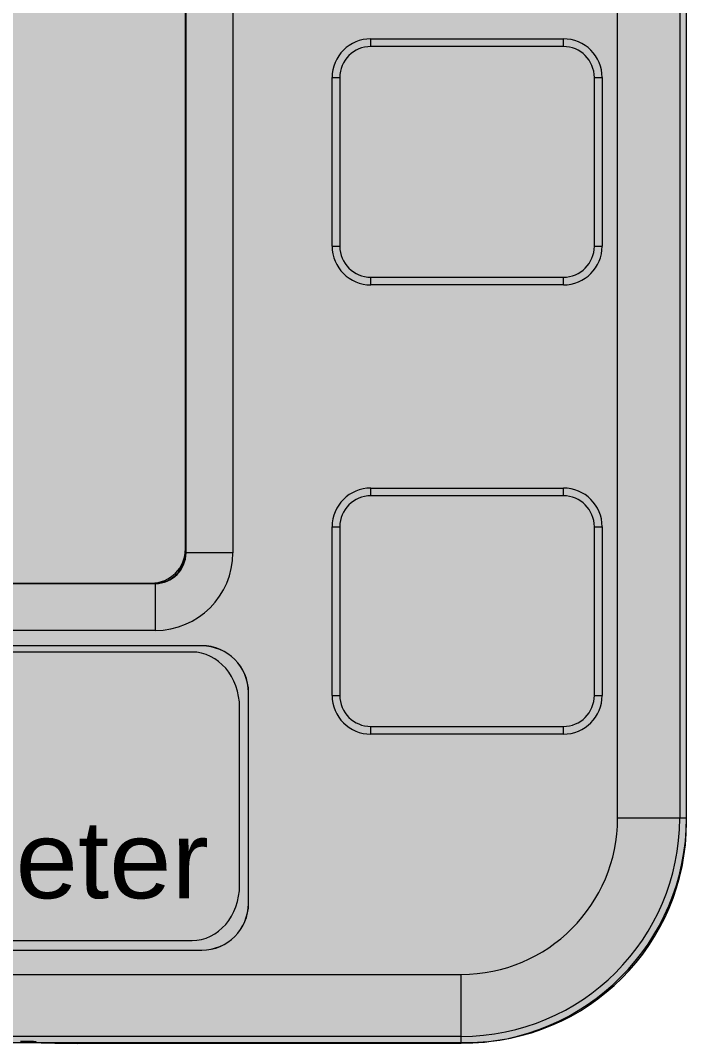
# Model space of a CAD drawing. Header units: inches. Extents: x -97 to 88, y -139 to 132.
# Drawn here: x 62.48 to 83.93, y -43.88 to -10.91 of the extents above; entities that cross this region are included whole.
import ezdxf

# ---------------------------------------------------------------- set-up
doc = ezdxf.new("R2010")
doc.units = ezdxf.units.IN
doc.header["$MEASUREMENT"] = 0
doc.layers.add('svg4583', color=7, linetype='Continuous')

# ---------------------------------------------------------------- blocks, each defined once
blk = doc.blocks.new('block 9')
at = {"layer": 'svg4583', "color": 7, "true_color": 0xffffff, "char_height": 2.49767, "attachment_point": 7}
for s, insert in [('\\fArial|b0|i0|c0|p34;\\W1.03568;T400', (46.859, -35.432)), ('\\fArial|b0|i0|c0|p34;\\W1.03568;Thermometer', (46.859, -39.232))]:
    blk.add_mtext(s, dxfattribs=dict(at, insert=insert))
blk = doc.blocks.new('block 8')
at = {"layer": 'svg4583', "color": 7, "lineweight": 5, "true_color": 0xffffff}
blk.add_open_spline([(-2.734, -31.261), (-2.734, -31.261), (68.004, -31.261), (68.004, -31.261), (68.85, -31.261), (69.535, -32.062), (69.535, -33.05), (69.535, -33.05), (69.535, -38.772), (69.535, -38.772), (69.535, -39.76), (68.85, -40.561), (68.004, -40.561), (68.004, -40.561), (-2.734, -40.561), (-2.734, -40.561), (-3.579, -40.561), (-4.265, -39.76), (-4.265, -38.772), (-4.265, -38.772), (-4.265, -33.05), (-4.265, -33.05), (-4.265, -32.062), (-3.579, -31.261), (-2.734, -31.261)], degree=3, knots=[0, 0, 0, 0, 1, 1, 1, 2, 2, 2, 3, 3, 3, 4, 4, 4, 5, 5, 5, 6, 6, 6, 7, 7, 7, 8, 8, 8, 8], dxfattribs=at)
at = {"layer": 'svg4583'}
blk.add_blockref('block 9', (0, 0), dxfattribs=at)
blk = doc.blocks.new('block 13')
at = {"layer": 'svg4583', "color": 7, "lineweight": 15, "true_color": 0xffffff}
blk.add_open_spline([(62.921, -43.828), (62.925, -43.83), (62.93, -43.831), (62.933, -43.832), (62.943, -43.835), (62.949, -43.836), (62.955, -43.837), (62.965, -43.839), (62.974, -43.84), (62.983, -43.841), (63.003, -43.843), (63.021, -43.845), (63.044, -43.846), (63.08, -43.848), (63.125, -43.85), (63.18, -43.852), (63.239, -43.854), (63.309, -43.856), (63.389, -43.858), (63.466, -43.859), (63.554, -43.861), (63.649, -43.862), (63.743, -43.863), (63.845, -43.864), (63.953, -43.865), (64.061, -43.866), (64.174, -43.867), (64.29, -43.868), (64.406, -43.868), (64.525, -43.869), (64.645, -43.869), (64.678, -43.869), (64.71, -43.869), (64.743, -43.869)], degree=3, knots=[0, 0, 0, 0, 1, 1, 1, 2, 2, 2, 3, 3, 3, 4, 4, 4, 5, 5, 5, 6, 6, 6, 7, 7, 7, 8, 8, 8, 9, 9, 9, 10, 10, 10, 11, 11, 11, 11], dxfattribs=at)
blk = doc.blocks.new('block 18')
at = {"layer": 'svg4583', "color": 8, "lineweight": 15, "true_color": 0x808080}
blk.add_lwpolyline([(62.95, -43.819), (62.965, -43.82), (62.976, -43.821)], dxfattribs=at)
blk = doc.blocks.new('block 23')
at = {"layer": 'svg4583', "color": 7, "lineweight": 15, "true_color": 0xffffff}
blk.add_lwpolyline([(62.935, -43.818), (62.942, -43.819)], dxfattribs=at)
blk = doc.blocks.new('block 27')
at = {"layer": 'svg4583', "color": 7, "lineweight": 15, "true_color": 0xffffff}
blk.add_lwpolyline([(79.965, -33.908), (79.965, -33.658)], dxfattribs=at)
blk = doc.blocks.new('block 28')
at = {"layer": 'svg4583', "color": 7, "lineweight": 15, "true_color": 0xffffff}
blk.add_lwpolyline([(80.964, -32.659), (81.214, -32.659)], dxfattribs=at)
blk = doc.blocks.new('block 29')
at = {"layer": 'svg4583', "color": 7, "lineweight": 15, "true_color": 0xffffff}
blk.add_lwpolyline([(79.965, -33.908), (73.763, -33.908)], dxfattribs=at)
blk = doc.blocks.new('block 30')
at = {"layer": 'svg4583', "color": 7, "lineweight": 15, "true_color": 0xffffff}
blk.add_lwpolyline([(73.763, -33.908), (73.763, -33.658)], dxfattribs=at)
blk = doc.blocks.new('block 31')
at = {"layer": 'svg4583', "color": 7, "lineweight": 15, "true_color": 0xffffff}
blk.add_lwpolyline([(73.763, -33.658), (79.965, -33.658)], dxfattribs=at)
blk = doc.blocks.new('block 32')
at = {"layer": 'svg4583', "color": 7, "lineweight": 15, "true_color": 0xffffff}
blk.add_lwpolyline([(80.964, -32.659), (80.964, -27.225)], dxfattribs=at)
blk = doc.blocks.new('block 33')
at = {"layer": 'svg4583', "color": 7, "lineweight": 15, "true_color": 0xffffff}
blk.add_lwpolyline([(80.964, -27.225), (81.214, -27.225)], dxfattribs=at)
blk = doc.blocks.new('block 34')
at = {"layer": 'svg4583', "color": 7, "lineweight": 15, "true_color": 0xffffff}
blk.add_lwpolyline([(81.214, -27.225), (81.214, -32.659)], dxfattribs=at)
blk = doc.blocks.new('block 35')
at = {"layer": 'svg4583', "color": 7, "lineweight": 15, "true_color": 0xffffff}
blk.add_lwpolyline([(72.514, -32.659), (72.764, -32.659)], dxfattribs=at)
blk = doc.blocks.new('block 36')
at = {"layer": 'svg4583', "color": 7, "lineweight": 15, "true_color": 0xffffff}
blk.add_lwpolyline([(79.965, -26.225), (79.965, -25.976)], dxfattribs=at)
blk = doc.blocks.new('block 37')
at = {"layer": 'svg4583', "color": 7, "lineweight": 15, "true_color": 0xffffff}
blk.add_lwpolyline([(72.514, -32.659), (72.514, -27.225)], dxfattribs=at)
blk = doc.blocks.new('block 38')
at = {"layer": 'svg4583', "color": 7, "lineweight": 15, "true_color": 0xffffff}
blk.add_lwpolyline([(72.514, -27.225), (72.764, -27.225)], dxfattribs=at)
blk = doc.blocks.new('block 39')
at = {"layer": 'svg4583', "color": 7, "lineweight": 15, "true_color": 0xffffff}
blk.add_lwpolyline([(72.764, -27.225), (72.764, -32.659)], dxfattribs=at)
blk = doc.blocks.new('block 40')
at = {"layer": 'svg4583', "color": 7, "lineweight": 15, "true_color": 0xffffff}
blk.add_lwpolyline([(79.965, -26.225), (73.763, -26.225)], dxfattribs=at)
blk = doc.blocks.new('block 41')
at = {"layer": 'svg4583', "color": 7, "lineweight": 15, "true_color": 0xffffff}
blk.add_lwpolyline([(73.763, -26.225), (73.763, -25.976)], dxfattribs=at)
blk = doc.blocks.new('block 42')
at = {"layer": 'svg4583', "color": 7, "lineweight": 15, "true_color": 0xffffff}
blk.add_lwpolyline([(73.763, -25.976), (79.965, -25.976)], dxfattribs=at)
blk = doc.blocks.new('block 43')
at = {"layer": 'svg4583', "color": 7, "lineweight": 15, "true_color": 0xffffff}
blk.add_lwpolyline([(79.965, -19.43), (79.965, -19.18)], dxfattribs=at)
blk = doc.blocks.new('block 44')
at = {"layer": 'svg4583', "color": 7, "lineweight": 15, "true_color": 0xffffff}
blk.add_lwpolyline([(80.964, -18.181), (81.214, -18.181)], dxfattribs=at)
blk = doc.blocks.new('block 45')
at = {"layer": 'svg4583', "color": 7, "lineweight": 15, "true_color": 0xffffff}
blk.add_lwpolyline([(79.965, -19.43), (73.763, -19.43)], dxfattribs=at)
blk = doc.blocks.new('block 46')
at = {"layer": 'svg4583', "color": 7, "lineweight": 15, "true_color": 0xffffff}
blk.add_lwpolyline([(73.763, -19.43), (73.763, -19.18)], dxfattribs=at)
blk = doc.blocks.new('block 47')
at = {"layer": 'svg4583', "color": 7, "lineweight": 15, "true_color": 0xffffff}
blk.add_lwpolyline([(73.763, -19.18), (79.965, -19.18)], dxfattribs=at)
blk = doc.blocks.new('block 48')
at = {"layer": 'svg4583', "color": 7, "lineweight": 15, "true_color": 0xffffff}
blk.add_lwpolyline([(80.964, -18.181), (80.964, -12.747)], dxfattribs=at)
blk = doc.blocks.new('block 49')
at = {"layer": 'svg4583', "color": 7, "lineweight": 15, "true_color": 0xffffff}
blk.add_lwpolyline([(80.964, -12.747), (81.214, -12.747)], dxfattribs=at)
blk = doc.blocks.new('block 50')
at = {"layer": 'svg4583', "color": 7, "lineweight": 15, "true_color": 0xffffff}
blk.add_lwpolyline([(81.214, -12.747), (81.214, -18.181)], dxfattribs=at)
blk = doc.blocks.new('block 51')
at = {"layer": 'svg4583', "color": 7, "lineweight": 15, "true_color": 0xffffff}
blk.add_lwpolyline([(72.514, -18.181), (72.764, -18.181)], dxfattribs=at)
blk = doc.blocks.new('block 52')
at = {"layer": 'svg4583', "color": 7, "lineweight": 15, "true_color": 0xffffff}
blk.add_lwpolyline([(79.965, -11.747), (79.965, -11.498)], dxfattribs=at)
blk = doc.blocks.new('block 53')
at = {"layer": 'svg4583', "color": 7, "lineweight": 15, "true_color": 0xffffff}
blk.add_lwpolyline([(72.514, -18.181), (72.514, -12.747)], dxfattribs=at)
blk = doc.blocks.new('block 54')
at = {"layer": 'svg4583', "color": 7, "lineweight": 15, "true_color": 0xffffff}
blk.add_lwpolyline([(72.514, -12.747), (72.764, -12.747)], dxfattribs=at)
blk = doc.blocks.new('block 55')
at = {"layer": 'svg4583', "color": 7, "lineweight": 15, "true_color": 0xffffff}
blk.add_lwpolyline([(72.764, -12.747), (72.764, -18.181)], dxfattribs=at)
blk = doc.blocks.new('block 56')
at = {"layer": 'svg4583', "color": 7, "lineweight": 15, "true_color": 0xffffff}
blk.add_lwpolyline([(79.965, -11.747), (73.763, -11.747)], dxfattribs=at)
blk = doc.blocks.new('block 57')
at = {"layer": 'svg4583', "color": 7, "lineweight": 15, "true_color": 0xffffff}
blk.add_lwpolyline([(73.763, -11.747), (73.763, -11.498)], dxfattribs=at)
blk = doc.blocks.new('block 58')
at = {"layer": 'svg4583', "color": 7, "lineweight": 15, "true_color": 0xffffff}
blk.add_lwpolyline([(73.763, -11.498), (79.965, -11.498)], dxfattribs=at)
blk = doc.blocks.new('block 59')
at = {"layer": 'svg4583', "color": 7, "lineweight": 15, "true_color": 0xffffff}
blk.add_lwpolyline([(66.818, -30.564), (-1.482, -30.564)], dxfattribs=at)
blk = doc.blocks.new('block 60')
at = {"layer": 'svg4583', "color": 7, "lineweight": 15, "true_color": 0xffffff}
blk.add_lwpolyline([(69.318, 3.936), (69.318, -28.064)], dxfattribs=at)
blk = doc.blocks.new('block 63')
at = {"layer": 'svg4583', "color": 7, "lineweight": 15, "true_color": 0xffffff}
blk.add_lwpolyline([(-2.982, -40.871), (68.318, -40.871)], dxfattribs=at)
blk = doc.blocks.new('block 64')
at = {"layer": 'svg4583', "color": 7, "lineweight": 15, "true_color": 0xffffff}
blk.add_lwpolyline([(69.825, -39.364), (69.825, -32.564)], dxfattribs=at)
blk = doc.blocks.new('block 65')
at = {"layer": 'svg4583', "color": 7, "lineweight": 15, "true_color": 0xffffff}
blk.add_lwpolyline([(68.318, -31.057), (-2.982, -31.057)], dxfattribs=at)
blk = doc.blocks.new('block 69')
at = {"layer": 'svg4583', "color": 7, "lineweight": 15, "true_color": 0xffffff}
blk.add_lwpolyline([(81.713, -36.614), (81.713, 7.936)], dxfattribs=at)
blk = doc.blocks.new('block 70')
at = {"layer": 'svg4583', "color": 7, "lineweight": 15, "true_color": 0xffffff}
blk.add_lwpolyline([(-11.342, -41.649), (76.678, -41.649)], dxfattribs=at)
blk = doc.blocks.new('block 104')
at = {"layer": 'svg4583', "color": 7, "lineweight": 15, "true_color": 0xffffff}
blk.add_lwpolyline([(83.712, 7.936), (83.712, -36.614)], dxfattribs=at)
blk = doc.blocks.new('block 105')
at = {"layer": 'svg4583', "color": 7, "lineweight": 15, "true_color": 0xffffff}
blk.add_lwpolyline([(83.933, -36.614), (81.713, -36.614)], dxfattribs=at)
blk = doc.blocks.new('block 107')
at = {"layer": 'svg4583', "color": 7, "lineweight": 15, "true_color": 0xffffff}
blk.add_lwpolyline([(76.678, -43.869), (76.678, -41.649)], dxfattribs=at)
blk = doc.blocks.new('block 108')
at = {"layer": 'svg4583', "color": 7, "lineweight": 15, "true_color": 0xffffff}
blk.add_lwpolyline([(76.678, -43.648), (-11.342, -43.648)], dxfattribs=at)
blk = doc.blocks.new('block 117')
at = {"layer": 'svg4583', "color": 7, "lineweight": 15, "true_color": 0xffffff}
blk.add_lwpolyline([(69.318, -28.064), (67.792, -28.064)], dxfattribs=at)
blk = doc.blocks.new('block 118')
at = {"layer": 'svg4583', "color": 7, "lineweight": 15, "true_color": 0xffffff}
blk.add_lwpolyline([(67.809, -28.064), (67.809, 3.936)], dxfattribs=at)
blk = doc.blocks.new('block 119')
at = {"layer": 'svg4583', "color": 7, "lineweight": 15, "true_color": 0xffffff}
blk.add_lwpolyline([(-1.482, -29.055), (66.818, -29.055)], dxfattribs=at)
blk = doc.blocks.new('block 120')
at = {"layer": 'svg4583', "color": 7, "lineweight": 15, "true_color": 0xffffff}
blk.add_lwpolyline([(66.818, -29.038), (66.818, -30.564)], dxfattribs=at)
blk = doc.blocks.new('block 135')
at = {"layer": 'svg4583', "color": 7, "lineweight": 15, "true_color": 0xffffff}
blk.add_lwpolyline([(68.318, -31.064), (68.318, -31.057)], dxfattribs=at)
blk = doc.blocks.new('block 136')
at = {"layer": 'svg4583', "color": 7, "lineweight": 15, "true_color": 0xffffff}
blk.add_lwpolyline([(68.318, -31.064), (-2.982, -31.064)], dxfattribs=at)
blk = doc.blocks.new('block 137')
at = {"layer": 'svg4583', "color": 7, "lineweight": 15, "true_color": 0xffffff}
blk.add_lwpolyline([(69.825, -32.564), (69.818, -32.564)], dxfattribs=at)
blk = doc.blocks.new('block 138')
at = {"layer": 'svg4583', "color": 7, "lineweight": 15, "true_color": 0xffffff}
blk.add_lwpolyline([(69.818, -39.364), (69.825, -39.364)], dxfattribs=at)
blk = doc.blocks.new('block 139')
at = {"layer": 'svg4583', "color": 7, "lineweight": 15, "true_color": 0xffffff}
blk.add_lwpolyline([(69.818, -39.364), (69.818, -32.564)], dxfattribs=at)
blk = doc.blocks.new('block 141')
at = {"layer": 'svg4583', "color": 7, "lineweight": 15, "true_color": 0xffffff}
blk.add_lwpolyline([(-2.982, -40.864), (68.318, -40.864)], dxfattribs=at)
blk = doc.blocks.new('block 142')
at = {"layer": 'svg4583', "color": 7, "lineweight": 15, "true_color": 0xffffff}
blk.add_lwpolyline([(68.318, -40.871), (68.318, -40.864)], dxfattribs=at)
blk = doc.blocks.new('block 171')
at = {"layer": 'svg4583', "color": 7, "lineweight": 15, "true_color": 0xffffff}
blk.add_lwpolyline([(-1.482, -29.038), (66.818, -29.038)], dxfattribs=at)
blk = doc.blocks.new('block 172')
at = {"layer": 'svg4583', "color": 7, "lineweight": 15, "true_color": 0xffffff}
blk.add_lwpolyline([(67.792, -28.064), (67.792, 3.936)], dxfattribs=at)
blk = doc.blocks.new('block 173')
at = {"layer": 'svg4583', "color": 7, "lineweight": 15, "true_color": 0xffffff}
blk.add_lwpolyline([(83.933, -36.614), (83.933, 7.936)], dxfattribs=at)
blk = doc.blocks.new('block 186')
at = {"layer": 'svg4583', "color": 7, "lineweight": 15, "true_color": 0xffffff}
blk.add_lwpolyline([(64.743, -43.869), (76.678, -43.869)], dxfattribs=at)
blk = doc.blocks.new('block 187')
at = {"layer": 'svg4583', "color": 7, "lineweight": 15, "true_color": 0xffffff}
blk.add_lwpolyline([(62.976, -43.821), (62.993, -43.839)], dxfattribs=at)
blk = doc.blocks.new('block 195')
at = {"layer": 'svg4583', "color": 8, "lineweight": 15, "true_color": 0x808080}
blk.add_lwpolyline([(62.976, -43.821), (62.939, -43.819)], dxfattribs=at)
blk = doc.blocks.new('block 199')
at = {"layer": 'svg4583', "color": 7, "lineweight": 15, "true_color": 0xffffff}
blk.add_open_spline([(79.965, -33.908), (80.655, -33.908), (81.214, -33.349), (81.214, -32.659)], degree=3, dxfattribs=at)
blk = doc.blocks.new('block 200')
at = {"layer": 'svg4583', "color": 7, "lineweight": 15, "true_color": 0xffffff}
blk.add_open_spline([(79.965, -33.658), (80.517, -33.658), (80.964, -33.211), (80.964, -32.659)], degree=3, dxfattribs=at)
blk = doc.blocks.new('block 201')
at = {"layer": 'svg4583', "color": 7, "lineweight": 15, "true_color": 0xffffff}
blk.add_open_spline([(72.514, -32.659), (72.514, -33.349), (73.073, -33.908), (73.763, -33.908)], degree=3, dxfattribs=at)
blk = doc.blocks.new('block 202')
at = {"layer": 'svg4583', "color": 7, "lineweight": 15, "true_color": 0xffffff}
blk.add_open_spline([(72.764, -32.659), (72.763, -33.211), (73.211, -33.658), (73.763, -33.658)], degree=3, dxfattribs=at)
blk = doc.blocks.new('block 203')
at = {"layer": 'svg4583', "color": 7, "lineweight": 15, "true_color": 0xffffff}
blk.add_open_spline([(80.964, -27.225), (80.965, -26.673), (80.517, -26.226), (79.965, -26.225)], degree=3, dxfattribs=at)
blk = doc.blocks.new('block 204')
at = {"layer": 'svg4583', "color": 7, "lineweight": 15, "true_color": 0xffffff}
blk.add_open_spline([(81.214, -27.225), (81.214, -26.535), (80.655, -25.976), (79.965, -25.976)], degree=3, dxfattribs=at)
blk = doc.blocks.new('block 205')
at = {"layer": 'svg4583', "color": 7, "lineweight": 15, "true_color": 0xffffff}
blk.add_open_spline([(73.763, -25.976), (73.073, -25.975), (72.514, -26.535), (72.514, -27.225)], degree=3, dxfattribs=at)
blk = doc.blocks.new('block 206')
at = {"layer": 'svg4583', "color": 7, "lineweight": 15, "true_color": 0xffffff}
blk.add_open_spline([(73.763, -26.225), (73.211, -26.225), (72.764, -26.673), (72.764, -27.225)], degree=3, dxfattribs=at)
blk = doc.blocks.new('block 207')
at = {"layer": 'svg4583', "color": 7, "lineweight": 15, "true_color": 0xffffff}
blk.add_open_spline([(79.965, -19.43), (80.655, -19.43), (81.214, -18.871), (81.214, -18.181)], degree=3, dxfattribs=at)
blk = doc.blocks.new('block 208')
at = {"layer": 'svg4583', "color": 7, "lineweight": 15, "true_color": 0xffffff}
blk.add_open_spline([(79.965, -19.18), (80.517, -19.18), (80.964, -18.733), (80.964, -18.181)], degree=3, dxfattribs=at)
blk = doc.blocks.new('block 209')
at = {"layer": 'svg4583', "color": 7, "lineweight": 15, "true_color": 0xffffff}
blk.add_open_spline([(72.514, -18.181), (72.514, -18.871), (73.073, -19.43), (73.763, -19.43)], degree=3, dxfattribs=at)
blk = doc.blocks.new('block 210')
at = {"layer": 'svg4583', "color": 7, "lineweight": 15, "true_color": 0xffffff}
blk.add_open_spline([(72.764, -18.181), (72.763, -18.733), (73.211, -19.18), (73.763, -19.18)], degree=3, dxfattribs=at)
blk = doc.blocks.new('block 211')
at = {"layer": 'svg4583', "color": 7, "lineweight": 15, "true_color": 0xffffff}
blk.add_open_spline([(80.964, -12.747), (80.965, -12.195), (80.517, -11.748), (79.965, -11.747)], degree=3, dxfattribs=at)
blk = doc.blocks.new('block 212')
at = {"layer": 'svg4583', "color": 7, "lineweight": 15, "true_color": 0xffffff}
blk.add_open_spline([(81.214, -12.747), (81.214, -12.057), (80.655, -11.498), (79.965, -11.498)], degree=3, dxfattribs=at)
blk = doc.blocks.new('block 213')
at = {"layer": 'svg4583', "color": 7, "lineweight": 15, "true_color": 0xffffff}
blk.add_open_spline([(66.818, -30.564), (68.199, -30.564), (69.318, -29.445), (69.318, -28.064)], degree=3, dxfattribs=at)
blk = doc.blocks.new('block 218')
at = {"layer": 'svg4583', "color": 7, "lineweight": 15, "true_color": 0xffffff}
blk.add_open_spline([(68.318, -40.871), (69.15, -40.871), (69.825, -40.196), (69.825, -39.364)], degree=3, dxfattribs=at)
blk = doc.blocks.new('block 219')
at = {"layer": 'svg4583', "color": 7, "lineweight": 15, "true_color": 0xffffff}
blk.add_open_spline([(69.825, -32.564), (69.825, -31.732), (69.15, -31.057), (68.318, -31.057)], degree=3, dxfattribs=at)
blk = doc.blocks.new('block 223')
at = {"layer": 'svg4583', "color": 7, "lineweight": 15, "true_color": 0xffffff}
blk.add_open_spline([(76.678, -41.649), (79.459, -41.649), (81.713, -39.394), (81.713, -36.614)], degree=3, dxfattribs=at)
blk = doc.blocks.new('block 229')
at = {"layer": 'svg4583', "color": 7, "lineweight": 15, "true_color": 0xffffff}
blk.add_open_spline([(73.763, -11.498), (73.073, -11.497), (72.514, -12.057), (72.514, -12.747)], degree=3, dxfattribs=at)
blk = doc.blocks.new('block 247')
at = {"layer": 'svg4583', "color": 7, "lineweight": 15, "true_color": 0xffffff}
blk.add_open_spline([(76.678, -43.648), (80.563, -43.648), (83.712, -40.499), (83.712, -36.614)], degree=3, dxfattribs=at)
blk = doc.blocks.new('block 251')
at = {"layer": 'svg4583', "color": 7, "lineweight": 15, "true_color": 0xffffff}
blk.add_open_spline([(66.818, -29.055), (67.365, -29.055), (67.809, -28.611), (67.809, -28.064)], degree=3, dxfattribs=at)
blk = doc.blocks.new('block 255')
at = {"layer": 'svg4583', "color": 7, "lineweight": 15, "true_color": 0xffffff}
blk.add_open_spline([(68.318, -40.864), (69.146, -40.864), (69.818, -40.192), (69.818, -39.364)], degree=3, dxfattribs=at)
blk = doc.blocks.new('block 256')
at = {"layer": 'svg4583', "color": 7, "lineweight": 15, "true_color": 0xffffff}
blk.add_open_spline([(69.818, -32.564), (69.818, -31.735), (69.146, -31.064), (68.318, -31.064)], degree=3, dxfattribs=at)
blk = doc.blocks.new('block 264')
at = {"layer": 'svg4583', "color": 7, "lineweight": 15, "true_color": 0xffffff}
blk.add_open_spline([(73.763, -11.747), (73.211, -11.747), (72.764, -12.195), (72.764, -12.747)], degree=3, dxfattribs=at)
blk = doc.blocks.new('block 272')
at = {"layer": 'svg4583', "color": 7, "lineweight": 15, "true_color": 0xffffff}
blk.add_open_spline([(66.818, -29.038), (67.356, -29.038), (67.792, -28.602), (67.792, -28.064)], degree=3, dxfattribs=at)
blk = doc.blocks.new('block 283')
at = {"layer": 'svg4583', "color": 7, "lineweight": 15, "true_color": 0xffffff}
blk.add_open_spline([(62.993, -43.839), (63.576, -43.868), (64.159, -43.878), (64.743, -43.869)], degree=3, dxfattribs=at)
blk = doc.blocks.new('block 284')
at = {"layer": 'svg4583', "color": 7, "lineweight": 15, "true_color": 0xffffff}
blk.add_open_spline([(62.95, -43.819), (62.792, -43.813), (62.634, -43.811), (62.476, -43.813)], degree=3, dxfattribs=at)
blk = doc.blocks.new('block 288')
at = {"layer": 'svg4583', "color": 7, "lineweight": 15, "true_color": 0xffffff}
blk.add_open_spline([(76.678, -43.869), (80.685, -43.869), (83.933, -40.621), (83.933, -36.614)], degree=3, dxfattribs=at)
blk = doc.blocks.new('block 293')
at = {"layer": 'svg4583', "color": 8, "lineweight": 15, "true_color": 0x808080}
blk.add_open_spline([(62.89, -43.817), (62.923, -43.831), (62.958, -43.839), (62.993, -43.839)], degree=3, dxfattribs=at)
blk = doc.blocks.new('block 6')
at = {"layer": 'svg4583', "true_color": 0x00aae7}
h = blk.add_hatch(color=140, dxfattribs=at)
h.dxf.hatch_style = 2
edge = h.paths.add_edge_path()
edge.add_spline(control_points=[(76.832, -43.848), (76.832, -43.848), (-11.276, -43.848), (-11.276, -43.848), (-15.197, -43.848), (-18.376, -40.669), (-18.376, -36.748), (-18.376, -36.748), (-18.376, 8.09), (-18.376, 8.09), (-18.376, 12.012), (-15.197, 15.191), (-11.276, 15.191), (-11.276, 15.191), (76.832, 15.191), (76.832, 15.191), (80.754, 15.191), (83.933, 12.012), (83.933, 8.09), (83.933, 8.09), (83.933, -36.748), (83.933, -36.748), (83.933, -40.669), (80.754, -43.848), (76.832, -43.848)], knot_values=[0, 0, 0, 0, 1, 1, 1, 2, 2, 2, 3, 3, 3, 4, 4, 4, 5, 5, 5, 6, 6, 6, 7, 7, 7, 8, 8, 8, 8], degree=3, periodic=1)
at = {"layer": 'svg4583', "lineweight": 0}
for points in [[(76.832, -43.848), (76.832, -43.848), (-11.276, -43.848), (-11.276, -43.848), (-15.197, -43.848), (-18.376, -40.669), (-18.376, -36.748), (-18.376, -36.748), (-18.376, 8.09), (-18.376, 8.09), (-18.376, 12.012), (-15.197, 15.191), (-11.276, 15.191), (-11.276, 15.191), (76.832, 15.191), (76.832, 15.191), (80.754, 15.191), (83.933, 12.012), (83.933, 8.09), (83.933, 8.09), (83.933, -36.748), (83.933, -36.748), (83.933, -40.669), (80.754, -43.848), (76.832, -43.848)], [(66.695, -29.038), (66.695, -29.038), (-1.358, -29.038), (-1.358, -29.038), (-1.965, -29.038), (-2.456, -28.546), (-2.456, -27.94), (-2.456, -27.94), (-2.456, 3.83), (-2.456, 3.83), (-2.456, 4.436), (-1.965, 4.927), (-1.358, 4.927), (-1.358, 4.927), (66.695, 4.927), (66.695, 4.927), (67.301, 4.927), (67.792, 4.436), (67.792, 3.83), (67.792, 3.83), (67.792, -27.94), (67.792, -27.94), (67.792, -28.546), (67.301, -29.038), (66.695, -29.038)]]:
    blk.add_open_spline(points, degree=3, knots=[0, 0, 0, 0, 1, 1, 1, 2, 2, 2, 3, 3, 3, 4, 4, 4, 5, 5, 5, 6, 6, 6, 7, 7, 7, 8, 8, 8, 8], dxfattribs=at)
at = {"layer": 'svg4583'}
for name in ['block 69', 'block 104', 'block 173', 'block 172', 'block 118', 'block 60', 'block 229', 'block 57', 'block 58', 'block 52', 'block 212', 'block 264', 'block 56', 'block 211', 'block 53', 'block 54', 'block 55', 'block 48', 'block 49', 'block 50', 'block 51', 'block 209', 'block 210', 'block 207', 'block 208', 'block 44', 'block 46', 'block 47', 'block 45', 'block 43', 'block 205', 'block 41', 'block 42', 'block 36', 'block 204', 'block 206', 'block 40', 'block 203', 'block 37', 'block 38', 'block 39', 'block 32', 'block 33', 'block 34', 'block 213', 'block 251', 'block 272', 'block 117', 'block 171', 'block 119', 'block 120', 'block 59', 'block 8', 'block 65', 'block 136', 'block 135', 'block 219', 'block 256', 'block 137', 'block 139', 'block 64', 'block 35', 'block 201', 'block 202', 'block 199', 'block 200', 'block 28', 'block 30', 'block 31', 'block 29', 'block 27', 'block 223', 'block 247', 'block 288', 'block 105', 'block 218', 'block 255', 'block 138', 'block 141', 'block 63', 'block 142', 'block 70', 'block 107', 'block 108', 'block 284', 'block 293', 'block 13', 'block 23', 'block 195', 'block 18', 'block 187', 'block 283', 'block 186']:
    blk.add_blockref(name, (0, 0), dxfattribs=at)

msp = doc.modelspace()

# ---------------------------------------------------------------- block references
at = {"layer": 'svg4583'}
msp.add_blockref('block 6', (0, 0), dxfattribs=at)

doc.saveas('drawing.dxf')
